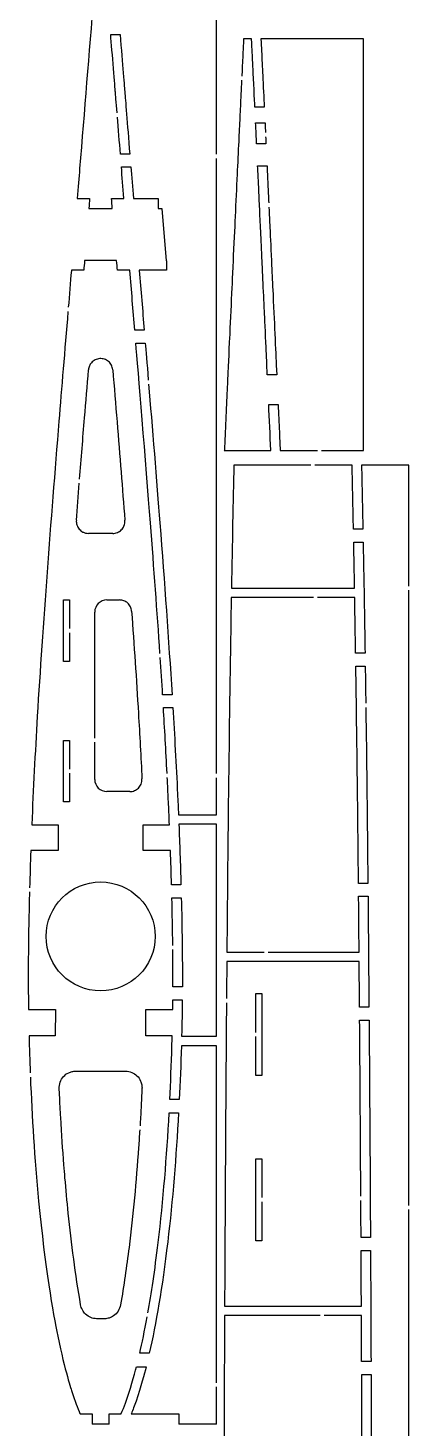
# Model space of a CAD drawing. Header units: millimetres. Extents: x 4 to 96, y -1182 to -9.
# Drawn here: x 3.9 to 96.1, y -824.5 to -485.5 of the extents above; entities that cross this region are included whole.
import ezdxf

# ---------------------------------------------------------------- set-up
doc = ezdxf.new("R2010")
doc.units = ezdxf.units.MM
doc.layers.get('0').update_dxf_attribs({"linetype": 'CONTINUOUS'})

msp = doc.modelspace()

# ---------------------------------------------------------------- linework, layer by layer
for p, q in [((49.51, -516.06), (49.51, -467.82)), ((23.9, -487.05), (26.17, -487.05)), ((57.99, -488.15), (56.04, -488.15)), ((85.08, -488.15), (60.26, -488.15)), ((85.08, -587.78), (85.08, -488.15)), ((61.04, -504.68), (58.78, -504.68)), ((58.96, -508.47), (61.23, -508.47)), ((61.47, -513.55), (59.2, -513.55)), ((28.51, -516.02), (26.25, -516.02)), ((49.51, -666.06), (49.51, -517.06)), ((26.49, -519.13), (28.77, -519.13)), ((59.45, -518.87), (61.72, -518.87)), ((15.8, -526.81), (18.81, -526.81)), ((24.1, -526.81), (27.11, -526.81)), ((29.39, -526.81), (35.41, -526.81)), ((35.41, -526.81), (35.41, -529.19)), ((18.62, -529.19), (24.29, -529.19)), ((35.41, -529.19), (36.24, -529.19)), ((36.24, -529.19), (37.28, -541.89)), ((25.32, -541.79), (17.59, -541.79)), ((37.28, -541.89), (37.41, -541.89)), ((37.41, -541.89), (37.41, -544.17)), ((17.39, -544.17), (14.38, -544.17)), ((28.53, -544.17), (25.52, -544.17)), ((37.41, -544.17), (30.82, -544.17)), ((32.01, -558.68), (29.73, -558.68)), ((29.99, -561.79), (32.26, -561.79)), ((64.06, -569.47), (61.79, -569.47)), ((62.12, -576.69), (64.39, -576.69)), ((51.39, -587.78), (62.64, -587.78)), ((64.91, -587.78), (73.91, -587.78)), ((74.91, -587.78), (85.08, -587.78)), ((72.3, -591.35), (53.7, -591.35)), ((82.3, -591.35), (73.3, -591.35)), ((96.06, -591.35), (84.58, -591.35)), ((96.06, -620.64), (96.06, -591.35)), ((24.4, -607.89), (18.52, -607.89)), ((84.9, -606.88), (82.63, -606.88)), ((82.69, -610), (84.96, -610)), ((72.94, -623.39), (53.06, -623.39)), ((53.1, -621.13), (82.9, -621.13)), ((82.94, -623.39), (73.94, -623.39)), ((96.06, -770.64), (96.06, -621.64)), ((12.45, -638.89), (12.45, -624.01)), ((12.45, -624.01), (13.92, -624.01)), ((13.92, -624.01), (13.92, -630.95)), ((20.04, -657.47), (20.04, -626.95)), ((22.98, -624.01), (26.04, -624.01)), ((13.92, -631.95), (13.92, -638.89)), ((85.43, -636.9), (83.16, -636.9)), ((13.92, -638.89), (12.45, -638.89)), ((83.21, -640.02), (85.48, -640.02)), ((38.73, -646.95), (36.46, -646.95)), ((36.64, -650.06), (38.93, -650.06)), ((12.45, -658.01), (13.92, -658.01)), ((12.45, -672.89), (12.45, -658.01)), ((13.92, -658.01), (13.92, -664.95)), ((20.04, -667.47), (20.04, -658.47)), ((13.92, -665.95), (13.92, -672.89)), ((49.51, -676.06), (49.51, -667.06)), ((28.54, -670.41), (22.98, -670.41)), ((13.92, -672.89), (12.45, -672.89)), ((40.3, -676.06), (49.51, -676.06)), ((4.8, -678.44), (11.16, -678.44)), ((11.16, -678.44), (11.16, -684.69)), ((31.75, -684.69), (31.76, -678.44)), ((31.76, -678.44), (38.11, -678.44)), ((49.51, -678.34), (40.39, -678.34)), ((49.51, -729.66), (49.51, -678.34)), ((11.16, -684.69), (4.56, -684.69)), ((38.35, -684.69), (31.75, -684.69)), ((40.9, -693.03), (38.61, -693.03)), ((86.12, -692.65), (83.85, -692.65)), ((38.7, -696.14), (40.98, -696.14)), ((83.88, -695.77), (86.15, -695.77)), ((84.01, -711.54), (51.99, -711.54)), ((52, -709.28), (61, -709.28)), ((62, -709.28), (84, -709.28)), ((41.24, -717.68), (38.96, -717.68)), ((38.93, -720.85), (41.22, -720.85)), ((58.99, -728.73), (58.99, -719.28)), ((58.99, -719.28), (60.46, -719.28)), ((60.46, -719.28), (60.46, -739.17)), ((4.01, -723.15), (10.51, -723.15)), ((10.51, -723.15), (10.49, -729.55)), ((32.42, -729.55), (32.4, -723.15)), ((32.4, -723.15), (38.91, -723.15)), ((86.38, -722.66), (84.1, -722.66)), ((84.13, -725.79), (86.4, -725.79)), ((10.49, -729.55), (4.14, -729.55)), ((38.77, -729.55), (32.42, -729.55)), ((49.51, -732), (41, -732)), ((41.06, -729.66), (49.51, -729.66)), ((49.51, -813.59), (49.51, -732)), ((58.99, -739.17), (58.99, -729.73)), ((15.39, -738.12), (27.52, -738.12)), ((60.46, -739.17), (58.99, -739.17)), ((40.5, -745), (38.21, -745)), ((38.05, -748.2), (40.32, -748.2)), ((58.99, -779.2), (58.99, -759.31)), ((58.99, -759.31), (60.46, -759.31)), ((60.46, -759.31), (60.46, -768.75)), ((60.46, -769.75), (60.46, -779.2)), ((96.06, -920.64), (96.06, -771.64)), ((60.46, -779.2), (58.99, -779.2)), ((86.74, -778.41), (84.47, -778.41)), ((84.48, -781.53), (86.75, -781.53)), ((51.45, -795.04), (84.55, -795.04)), ((22.41, -798.07), (20.5, -798.07)), ((74.56, -797.3), (51.44, -797.3)), ((84.56, -797.3), (75.56, -797.3)), ((33.23, -806.44), (30.93, -806.44)), ((30.13, -809.69), (32.47, -809.69)), ((86.88, -808.43), (84.61, -808.43)), ((84.62, -811.55), (86.89, -811.55)), ((49.51, -823.59), (49.51, -814.59)), ((16.49, -821.08), (19.41, -821.08)), ((19.41, -821.08), (19.41, -823.59)), ((23.51, -823.59), (19.41, -823.59)), ((23.51, -823.59), (23.51, -821.08)), ((23.51, -821.08), (26.43, -821.08)), ((28.89, -821.08), (40.41, -821.08)), ((40.41, -821.08), (40.41, -823.59)), ((49.51, -823.59), (40.41, -823.59))]:
    msp.add_line(p, q)
msp.add_circle((21.46, -705.49), 13.19)
for centre, start, end in [((22.98, -626.95), 90, 180), ((22.98, -667.47), 180, 270)]:
    msp.add_arc(centre, 2.94, start, end)
for points, knots in [([(19.79, -477.79), (18.65, -491.71), (17.51, -505.62), (16.39, -519.54), (16.22, -521.74), (16.02, -524.17), (15.81, -526.76), (15.81, -526.77), (15.8, -526.79), (15.8, -526.81)], [0.535684, 0.535684, 0.535684, 0.535684, 1.973552, 1.973552, 1.973552, 2.200894, 2.200894, 2.200894, 2.202508, 2.202508, 2.202508, 2.202508]), ([(25.44, -506.06), (25.23, -503.48), (25.07, -501.51), (25.04, -501.04), (24.96, -500.11), (24.24, -491.24), (23.9, -487.05)], [1.023372, 1.023372, 1.023372, 1.023372, 1.827744, 1.827744, 1.827744, 3.425284, 3.425284, 3.425284, 3.425284]), ([(26.17, -487.05), (26.75, -494.18), (27.23, -500.15), (27.31, -501.09), (27.43, -502.64), (27.92, -508.57), (28.51, -516.02)], [0.03224, 0.03224, 0.03224, 0.03224, 2.18844, 2.18844, 2.18844, 5.734183, 5.734183, 5.734183, 5.734183]), ([(56.04, -488.15), (56.04, -488.17), (56.03, -488.19), (56.03, -488.2), (56.03, -488.23), (56.03, -488.26), (56.03, -488.28), (55.98, -489.32), (55.93, -490.43), (55.88, -491.42), (55.81, -493.09), (55.74, -494.51), (55.63, -496.93), (55.62, -497), (55.62, -497.07), (55.62, -497.14)], [0.1287058, 0.1287058, 0.1287058, 0.1287058, 0.1344294, 0.1344294, 0.1344294, 0.142105, 0.142105, 0.142105, 0.454718, 0.454718, 0.454718, 0.9859998, 0.9859998, 0.9859998, 1.001039, 1.001039, 1.001039, 1.001039]), ([(58.78, -504.68), (58.69, -502.91), (58.46, -498.1), (58.33, -495.41), (58.27, -494.01), (58.2, -492.48), (58.15, -491.56), (58.11, -490.54), (58.05, -489.43), (58, -488.2), (58, -488.19), (57.99, -488.17), (57.99, -488.15)], [0.005608, 0.005608, 0.005608, 0.005608, 0.517325, 0.517325, 0.517325, 0.784456, 0.784456, 0.784456, 1.078217, 1.078217, 1.078217, 1.082802, 1.082802, 1.082802, 1.082802]), ([(60.26, -488.15), (60.26, -488.17), (60.26, -488.19), (60.26, -488.21), (60.31, -489.21), (60.35, -490.12), (60.4, -491.12), (60.49, -493.07), (60.58, -495.02), (60.68, -496.98), (60.78, -499.27), (60.95, -502.62), (61.04, -504.68)], [0.135577, 0.135577, 0.135577, 0.135577, 0.142612, 0.142612, 0.142612, 0.479689, 0.479689, 0.479689, 1.138993, 1.138993, 1.138993, 1.912356, 1.912356, 1.912356, 1.912356]), ([(55.57, -498.14), (55.51, -499.27), (55.46, -500.46), (55.41, -501.47), (55.3, -503.7), (55.23, -505.26), (55.14, -507.12), (55.05, -508.99), (54.96, -510.86), (54.86, -512.97), (54.75, -515.33), (54.6, -518.44), (54.48, -520.9), (54.32, -524.3), (54.17, -527.7), (54.01, -531.11), (53.86, -534.24), (53.7, -537.71), (53.49, -542.21), (53.39, -544.41), (53.33, -545.76), (53.2, -548.43), (53.03, -552.15), (52.86, -555.88), (52.69, -559.6), (52.41, -565.55), (52.38, -566.46), (52.07, -573.22), (51.87, -577.51), (51.6, -583.29), (51.4, -587.72), (51.39, -587.74), (51.39, -587.76), (51.39, -587.78)], [1.070607, 1.070607, 1.070607, 1.070607, 1.301467, 1.301467, 1.301467, 1.812396, 1.812396, 1.812396, 2.326647, 2.326647, 2.326647, 2.901744, 2.901744, 2.901744, 3.698789, 3.698789, 3.698789, 4.432351, 4.432351, 4.432351, 4.791629, 4.791629, 4.791629, 5.292665, 5.292665, 5.292665, 6.093351, 6.093351, 6.093351, 6.602263, 6.602263, 6.602263, 6.604669, 6.604669, 6.604669, 6.604669]), ([(27.11, -526.81), (27.11, -526.79), (27.11, -526.77), (27.11, -526.76), (26.89, -524.13), (26.67, -521.46), (26.49, -519.13)], [2.3273032, 2.3273032, 2.3273032, 2.3273032, 2.328176, 2.328176, 2.328176, 2.4529187, 2.4529187, 2.4529187, 2.4529187]), ([(28.77, -519.13), (28.95, -521.4), (29.17, -524.09), (29.39, -526.76), (29.39, -526.78), (29.39, -526.8), (29.39, -526.81)], [0.0684706, 0.0684706, 0.0684706, 0.0684706, 0.7224545, 0.7224545, 0.7224545, 0.7262712, 0.7262712, 0.7262712, 0.7262712]), ([(61.79, -569.47), (61.68, -566.93), (61.6, -565.14), (61.49, -562.76), (61.35, -559.81), (61.13, -554.99), (61.1, -554.44), (61.04, -552.96), (60.99, -551.98), (60.92, -550.45), (60.78, -547.36), (60.68, -545.32), (60.56, -542.54), (60.3, -536.95), (60.1, -532.75), (59.94, -529.4), (59.84, -527.07), (59.82, -526.66), (59.73, -524.73), (59.65, -522.94), (59.53, -520.42), (59.45, -518.87)], [0.033228, 0.033228, 0.033228, 0.033228, 0.816047, 0.816047, 0.816047, 1.785006, 1.785006, 1.785006, 4.360491, 4.360491, 4.360491, 9.555169, 9.555169, 9.555169, 19.987827, 19.987827, 19.987827, 27.231739, 27.231739, 27.231739, 33.915556, 33.915556, 33.915556, 33.915556]), ([(61.72, -518.87), (61.79, -520.24), (61.94, -523.5), (62.03, -525.54), (62.07, -526.34), (62.1, -526.96), (62.14, -527.86)], [0.0314379, 0.0314379, 0.0314379, 0.0314379, 0.2908691, 0.2908691, 0.2908691, 0.3932359, 0.3932359, 0.3932359, 0.3932359]), ([(18.81, -526.81), (18.75, -527.58), (18.69, -528.36), (18.62, -529.14), (18.62, -529.16), (18.62, -529.17), (18.62, -529.19)], [0.4659462, 0.4659462, 0.4659462, 0.4659462, 0.6605815, 0.6605815, 0.6605815, 0.6651949, 0.6651949, 0.6651949, 0.6651949]), ([(24.29, -529.19), (24.29, -529.17), (24.29, -529.16), (24.29, -529.14), (24.22, -528.35), (24.16, -527.57), (24.1, -526.81)], [15.0031182, 15.0031182, 15.0031182, 15.0031182, 15.020042, 15.020042, 15.020042, 15.7450929, 15.7450929, 15.7450929, 15.7450929]), ([(62.19, -528.86), (62.28, -530.97), (62.44, -534.39), (62.46, -534.78), (62.49, -535.33), (62.71, -540.03), (62.84, -542.94), (62.95, -545.36), (63.04, -547.23), (63.17, -550.01), (63.37, -554.36), (63.51, -557.39), (63.66, -560.8), (63.83, -564.4), (63.91, -566.19), (64.06, -569.47)], [0.427014, 0.427014, 0.427014, 0.427014, 0.615832, 0.615832, 0.615832, 0.875543, 0.875543, 0.875543, 1.091597, 1.091597, 1.091597, 1.429485, 1.429485, 1.429485, 1.785201, 1.785201, 1.785201, 1.785201]), ([(17.59, -541.79), (17.59, -541.81), (17.59, -541.82), (17.58, -541.84), (17.52, -542.66), (17.45, -543.43), (17.39, -544.17)], [0.7780842, 0.7780842, 0.7780842, 0.7780842, 0.784485, 0.784485, 0.784485, 1.1215684, 1.1215684, 1.1215684, 1.1215684]), ([(25.52, -544.17), (25.46, -543.43), (25.4, -542.66), (25.33, -541.84), (25.33, -541.82), (25.33, -541.81), (25.32, -541.79)], [6.11897472, 6.11897472, 6.11897472, 6.11897472, 6.14797995, 6.14797995, 6.14797995, 6.14853209, 6.14853209, 6.14853209, 6.14853209]), ([(14.38, -544.17), (14.38, -544.19), (14.38, -544.2), (14.38, -544.22), (14.14, -547.16), (13.89, -550.15), (13.64, -553.14)], [2.6630311, 2.6630311, 2.6630311, 2.6630311, 2.6641968, 2.6641968, 2.6641968, 2.8835551, 2.8835551, 2.8835551, 2.8835551]), ([(29.73, -558.68), (29.33, -553.86), (28.93, -549.04), (28.53, -544.22), (28.53, -544.2), (28.53, -544.19), (28.53, -544.17)], [0.146772, 0.146772, 0.146772, 0.146772, 1.59755, 1.59755, 1.59755, 1.602251, 1.602251, 1.602251, 1.602251]), ([(30.82, -544.17), (30.82, -544.19), (30.82, -544.21), (30.82, -544.23), (31.22, -549.04), (31.61, -553.86), (32.01, -558.68)], [4.424627, 4.424627, 4.424627, 4.424627, 4.453103, 4.453103, 4.453103, 11.904762, 11.904762, 11.904762, 11.904762]), ([(13.56, -554.14), (12.79, -563.53), (12.01, -572.89), (11.37, -580.7), (9.4, -604.93), (7.44, -630.16), (6.14, -652.15), (5.61, -661.21), (5.16, -669.7), (4.81, -678.39), (4.81, -678.41), (4.81, -678.43), (4.8, -678.44)], [2.9079, 2.9079, 2.9079, 2.9079, 3.595909, 3.595909, 3.595909, 5.730995, 5.730995, 5.730995, 6.609993, 6.609993, 6.609993, 6.611785, 6.611785, 6.611785, 6.611785]), ([(35.82, -636.97), (35.14, -626.84), (34.37, -616.39), (33.52, -605.37), (32.42, -591.12), (30.47, -567.62), (29.99, -561.79)], [1.269387, 1.269387, 1.269387, 1.269387, 4.248421, 4.248421, 4.248421, 8.098989, 8.098989, 8.098989, 8.098989]), ([(24.39, -568.25), (24.36, -567.87), (24.25, -567.5), (24.08, -567.16), (23.9, -566.82), (23.66, -566.51), (23.37, -566.26), (23.08, -566.01), (22.75, -565.82), (22.38, -565.7), (22.02, -565.58), (21.64, -565.53), (21.25, -565.56), (20.87, -565.59), (20.5, -565.69), (20.16, -565.86), (19.81, -566.03), (19.5, -566.26), (19.25, -566.55), (19.04, -566.79), (18.87, -567.05), (18.75, -567.34), (18.63, -567.63), (18.55, -567.94), (18.53, -568.25)], [0, 0, 0, 0, 0.1171933, 0.1171933, 0.1171933, 0.2343867, 0.2343867, 0.2343867, 0.35158, 0.35158, 0.35158, 0.4687734, 0.4687734, 0.4687734, 0.5859667, 0.5859667, 0.5859667, 0.7031601, 0.7031601, 0.7031601, 0.7994436, 0.7994436, 0.7994436, 0.8957271, 0.8957271, 0.8957271, 0.8957271]), ([(16.38, -594.75), (16.77, -589.8), (17.17, -584.85), (17.57, -579.91), (17.89, -576.02), (18.21, -572.14), (18.53, -568.25)], [1.324101, 1.324101, 1.324101, 1.324101, 2.813231, 2.813231, 2.813231, 3.982592, 3.982592, 3.982592, 3.982592]), ([(24.39, -568.25), (24.74, -572.52), (25.08, -576.62), (25.43, -580.89), (26.1, -589.18), (26.72, -596.94), (27.33, -604.72)], [1.830527, 1.830527, 1.830527, 1.830527, 3.377297, 3.377297, 3.377297, 6.373885, 6.373885, 6.373885, 6.373885]), ([(33.08, -571.75), (33.89, -581.55), (35.04, -595.63), (35.79, -605.36), (36.9, -619.77), (37.91, -633.63), (38.73, -646.95)], [0.328902, 0.328902, 0.328902, 0.328902, 0.895382, 0.895382, 0.895382, 1.733988, 1.733988, 1.733988, 1.733988]), ([(62.64, -587.78), (62.64, -587.76), (62.64, -587.74), (62.63, -587.72), (62.47, -584.12), (62.28, -580.13), (62.12, -576.69)], [0.205884, 0.205884, 0.205884, 0.205884, 0.211806, 0.211806, 0.211806, 1.229338, 1.229338, 1.229338, 1.229338]), ([(64.39, -576.69), (64.49, -578.85), (64.6, -581.19), (64.7, -583.3), (64.76, -584.71), (64.83, -586.25), (64.9, -587.72), (64.9, -587.74), (64.9, -587.76), (64.91, -587.78)], [0.005724, 0.005724, 0.005724, 0.005724, 0.652582, 0.652582, 0.652582, 1.08782, 1.08782, 1.08782, 1.093453, 1.093453, 1.093453, 1.093453]), ([(53.7, -591.35), (53.7, -591.37), (53.7, -591.39), (53.69, -591.4), (53.51, -599.88), (53.3, -610.45), (53.1, -621.07), (53.1, -621.09), (53.1, -621.11), (53.1, -621.13)], [0.043954, 0.043954, 0.043954, 0.043954, 0.049769, 0.049769, 0.049769, 2.569226, 2.569226, 2.569226, 2.574059, 2.574059, 2.574059, 2.574059]), ([(82.63, -606.88), (82.52, -601.76), (82.41, -596.38), (82.31, -591.4), (82.3, -591.39), (82.3, -591.37), (82.3, -591.35)], [0.00588, 0.00588, 0.00588, 0.00588, 1.542179, 1.542179, 1.542179, 1.548225, 1.548225, 1.548225, 1.548225]), ([(84.58, -591.35), (84.58, -591.37), (84.58, -591.39), (84.58, -591.41), (84.69, -596.45), (84.8, -601.78), (84.9, -606.88)], [0.043807, 0.043807, 0.043807, 0.043807, 0.049914, 0.049914, 0.049914, 1.556686, 1.556686, 1.556686, 1.556686]), ([(15.59, -604.72), (15.56, -605.1), (15.61, -605.48), (15.73, -605.85), (15.84, -606.21), (16.03, -606.55), (16.28, -606.84), (16.53, -607.14), (16.83, -607.38), (17.17, -607.55), (17.38, -607.66), (17.6, -607.75), (17.83, -607.8), (18.05, -607.86), (18.29, -607.89), (18.52, -607.89)], [0, 0, 0, 0, 0.1171933, 0.1171933, 0.1171933, 0.2343867, 0.2343867, 0.2343867, 0.35158, 0.35158, 0.35158, 0.4236682, 0.4236682, 0.4236682, 0.4957564, 0.4957564, 0.4957564, 0.4957564]), ([(24.4, -607.89), (24.78, -607.89), (25.16, -607.81), (25.51, -607.67), (25.87, -607.52), (26.19, -607.31), (26.46, -607.04), (26.73, -606.77), (26.95, -606.45), (27.1, -606.1), (27.19, -605.88), (27.26, -605.65), (27.3, -605.42), (27.34, -605.19), (27.35, -604.95), (27.33, -604.72)], [0, 0, 0, 0, 0.1171933, 0.1171933, 0.1171933, 0.2343867, 0.2343867, 0.2343867, 0.35158, 0.35158, 0.35158, 0.4236671, 0.4236671, 0.4236671, 0.4957542, 0.4957542, 0.4957542, 0.4957542]), ([(82.9, -621.13), (82.9, -621.11), (82.9, -621.09), (82.9, -621.07), (82.83, -617.35), (82.76, -613.72), (82.69, -610)], [1.590123, 1.590123, 1.590123, 1.590123, 1.596292, 1.596292, 1.596292, 2.721684, 2.721684, 2.721684, 2.721684]), ([(84.96, -610), (85.01, -612.2), (85.05, -614.4), (85.09, -616.6), (85.22, -623.49), (85.33, -630.14), (85.43, -636.9)], [0.005884, 0.005884, 0.005884, 0.005884, 0.666785, 0.666785, 0.666785, 2.734863, 2.734863, 2.734863, 2.734863]), ([(53.06, -623.39), (53.06, -623.41), (53.06, -623.43), (53.06, -623.45), (53.02, -625.7), (52.98, -627.95), (52.95, -630.18), (52.88, -634.55), (52.81, -638.95), (52.74, -643.29), (52.54, -657.12), (52.35, -673.06), (52.21, -686.5), (52.13, -694.12), (52.04, -704.81), (52.01, -709.22), (52.01, -709.24), (52.01, -709.26), (52, -709.28)], [2.753105, 2.753105, 2.753105, 2.753105, 2.757772, 2.757772, 2.757772, 3.293167, 3.293167, 3.293167, 4.345811, 4.345811, 4.345811, 7.702929, 7.702929, 7.702929, 9.60489, 9.60489, 9.60489, 9.613596, 9.613596, 9.613596, 9.613596]), ([(83.16, -636.9), (83.09, -632.46), (83.02, -628.1), (82.94, -623.65), (82.94, -623.58), (82.94, -623.51), (82.94, -623.45), (82.94, -623.43), (82.94, -623.41), (82.94, -623.39)], [0.005908, 0.005908, 0.005908, 0.005908, 1.336946, 1.336946, 1.336946, 1.356959, 1.356959, 1.356959, 1.362843, 1.362843, 1.362843, 1.362843]), ([(28.97, -626.74), (28.94, -626.36), (28.84, -625.98), (28.67, -625.64), (28.5, -625.3), (28.27, -624.99), (27.98, -624.74), (27.71, -624.5), (27.41, -624.32), (27.08, -624.19), (26.74, -624.07), (26.39, -624.01), (26.04, -624.01)], [0, 0, 0, 0, 0.1171933, 0.1171933, 0.1171933, 0.2343867, 0.2343867, 0.2343867, 0.3428105, 0.3428105, 0.3428105, 0.4512344, 0.4512344, 0.4512344, 0.4512344]), ([(28.97, -626.74), (29.55, -634.89), (30.11, -643.21), (30.6, -651.47), (30.91, -656.61), (31.21, -662.12), (31.47, -667.33)], [0.278665, 0.278665, 0.278665, 0.278665, 2.717504, 2.717504, 2.717504, 4.235113, 4.235113, 4.235113, 4.235113]), ([(83.85, -692.65), (83.77, -683.82), (83.67, -675.48), (83.58, -667.55), (83.52, -663.08), (83.47, -658.38), (83.4, -653.74), (83.34, -649.15), (83.28, -644.61), (83.21, -640.02)], [0.005945, 0.005945, 0.005945, 0.005945, 2.654655, 2.654655, 2.654655, 4.148987, 4.148987, 4.148987, 5.623789, 5.623789, 5.623789, 5.623789]), ([(38.93, -650.06), (39.32, -656.55), (39.75, -664.1), (40.07, -671.02), (40.15, -672.68), (40.22, -674.34), (40.29, -676.01), (40.29, -676.03), (40.3, -676.04), (40.3, -676.06)], [0.192279, 0.192279, 0.192279, 0.192279, 2.070919, 2.070919, 2.070919, 2.523252, 2.523252, 2.523252, 2.527658, 2.527658, 2.527658, 2.527658]), ([(85.63, -650.02), (85.64, -650.89), (85.65, -651.77), (85.66, -652.65), (85.83, -664.97), (85.97, -676.4), (86.12, -692.65)], [1.006583, 1.006583, 1.006583, 1.006583, 1.26983, 1.26983, 1.26983, 4.971004, 4.971004, 4.971004, 4.971004]), ([(28.54, -670.41), (28.92, -670.41), (29.3, -670.34), (29.65, -670.19), (30.01, -670.05), (30.33, -669.84), (30.6, -669.57), (30.87, -669.3), (31.09, -668.98), (31.24, -668.63), (31.33, -668.42), (31.39, -668.21), (31.43, -667.99), (31.47, -667.77), (31.48, -667.55), (31.47, -667.33)], [0, 0, 0, 0, 0.1171933, 0.1171933, 0.1171933, 0.2343867, 0.2343867, 0.2343867, 0.35158, 0.35158, 0.35158, 0.4196009, 0.4196009, 0.4196009, 0.4876217, 0.4876217, 0.4876217, 0.4876217]), ([(38.01, -676.01), (37.93, -674.35), (37.86, -672.7), (37.78, -671.04), (37.72, -669.72), (37.66, -668.38), (37.59, -667.02)], [2.32545, 2.32545, 2.32545, 2.32545, 2.921205, 2.921205, 2.921205, 3.396377, 3.396377, 3.396377, 3.396377]), ([(38.11, -678.44), (38.11, -678.43), (38.11, -678.41), (38.11, -678.39), (38.07, -677.59), (38.04, -676.8), (38.01, -676.01)], [2.034882, 2.034882, 2.034882, 2.034882, 2.0411937, 2.0411937, 2.0411937, 2.3254501, 2.3254501, 2.3254501, 2.3254501]), ([(40.39, -678.34), (40.39, -678.36), (40.39, -678.38), (40.39, -678.39), (40.58, -683.03), (40.76, -687.8), (40.9, -693.03)], [2.73261, 2.73261, 2.73261, 2.73261, 2.737363, 2.737363, 2.737363, 3.980339, 3.980339, 3.980339, 3.980339]), ([(4.56, -684.69), (4.56, -684.71), (4.56, -684.73), (4.56, -684.74), (4.46, -687.67), (4.36, -690.65), (4.28, -693.69)], [6.8211069, 6.8211069, 6.8211069, 6.8211069, 6.82274, 6.82274, 6.82274, 7.1145831, 7.1145831, 7.1145831, 7.1145831]), ([(38.61, -693.03), (38.53, -690.14), (38.45, -687.4), (38.35, -684.74), (38.35, -684.73), (38.35, -684.71), (38.35, -684.69)], [0.3914795, 0.3914795, 0.3914795, 0.3914795, 1.2998152, 1.2998152, 1.2998152, 1.3054284, 1.3054284, 1.3054284, 1.3054284]), ([(4.25, -694.69), (4.2, -696.81), (4.15, -698.96), (4.1, -701.16), (3.94, -708.71), (3.9, -715.59), (4.01, -723.1), (4.01, -723.11), (4.01, -723.13), (4.01, -723.15)], [7.1464664, 7.1464664, 7.1464664, 7.1464664, 7.3486414, 7.3486414, 7.3486414, 8.0439249, 8.0439249, 8.0439249, 8.0454784, 8.0454784, 8.0454784, 8.0454784]), ([(84, -709.28), (83.99, -709.26), (83.99, -709.24), (83.99, -709.22), (83.98, -706.91), (83.96, -704.69), (83.94, -702.5), (83.92, -700.26), (83.9, -698.03), (83.88, -695.77)], [1.354824, 1.354824, 1.354824, 1.354824, 1.361049, 1.361049, 1.361049, 2.073585, 2.073585, 2.073585, 2.807178, 2.807178, 2.807178, 2.807178]), ([(86.15, -695.77), (86.19, -699.96), (86.23, -704.63), (86.26, -709.05), (86.3, -713.59), (86.34, -718.14), (86.38, -722.66)], [0.005943, 0.005943, 0.005943, 0.005943, 1.262949, 1.262949, 1.262949, 2.556047, 2.556047, 2.556047, 2.556047]), ([(51.99, -711.54), (51.99, -711.56), (51.99, -711.58), (51.99, -711.6), (51.96, -714.52), (51.94, -717.5), (51.91, -720.54)], [9.958528, 9.958528, 9.958528, 9.958528, 9.967566, 9.967566, 9.967566, 11.298364, 11.298364, 11.298364, 11.298364]), ([(84.1, -722.66), (84.08, -718.96), (84.04, -715.24), (84.01, -711.6), (84.01, -711.58), (84.01, -711.56), (84.01, -711.54)], [0.005953, 0.005953, 0.005953, 0.005953, 1.117405, 1.117405, 1.117405, 1.123458, 1.123458, 1.123458, 1.123458]), ([(38.91, -723.15), (38.91, -723.13), (38.91, -723.11), (38.91, -723.1), (38.92, -722.33), (38.93, -721.58), (38.93, -720.85)], [2.089655, 2.089655, 2.089655, 2.089655, 2.0947129, 2.0947129, 2.0947129, 2.3264364, 2.3264364, 2.3264364, 2.3264364]), ([(41.22, -720.85), (41.2, -723.57), (41.14, -726.55), (41.06, -729.6), (41.06, -729.62), (41.06, -729.64), (41.06, -729.66)], [2.6468658, 2.6468658, 2.6468658, 2.6468658, 3.4178597, 3.4178597, 3.4178597, 3.4222617, 3.4222617, 3.4222617, 3.4222617]), ([(51.9, -721.54), (51.81, -733.03), (51.72, -745.29), (51.65, -757.92), (51.61, -764.33), (51.57, -771.09), (51.54, -777.53), (51.51, -783.28), (51.48, -789.15), (51.45, -794.98), (51.45, -795), (51.45, -795.02), (51.45, -795.04)], [11.444118, 11.444118, 11.444118, 11.444118, 16.458753, 16.458753, 16.458753, 19.000573, 19.000573, 19.000573, 21.2718, 21.2718, 21.2718, 21.279626, 21.279626, 21.279626, 21.279626]), ([(84.41, -768.41), (84.38, -763.35), (84.35, -758.19), (84.32, -753.2), (84.26, -743.71), (84.2, -734.75), (84.13, -725.79)], [0.975861, 0.975861, 0.975861, 0.975861, 2.41744, 2.41744, 2.41744, 5.15944, 5.15944, 5.15944, 5.15944]), ([(86.4, -725.79), (86.47, -734.16), (86.52, -742.38), (86.58, -750.96), (86.64, -760.07), (86.69, -769.73), (86.74, -778.41)], [0.005954, 0.005954, 0.005954, 0.005954, 2.519989, 2.519989, 2.519989, 5.188716, 5.188716, 5.188716, 5.188716]), ([(4.14, -729.55), (4.14, -729.57), (4.14, -729.59), (4.14, -729.61), (4.22, -732.58), (4.31, -735.55), (4.42, -738.55)], [8.2388555, 8.2388555, 8.2388555, 8.2388555, 8.2404176, 8.2404176, 8.2404176, 8.5063297, 8.5063297, 8.5063297, 8.5063297]), ([(38.71, -732.05), (38.73, -731.23), (38.75, -730.41), (38.77, -729.61), (38.77, -729.59), (38.77, -729.57), (38.77, -729.55)], [1.2471289, 1.2471289, 1.2471289, 1.2471289, 1.4712497, 1.4712497, 1.4712497, 1.4760888, 1.4760888, 1.4760888, 1.4760888]), ([(41, -732), (41, -732.01), (41, -732.03), (41, -732.05), (40.87, -736.47), (40.7, -740.96), (40.5, -745)], [3.617909, 3.617909, 3.617909, 3.617909, 3.622038, 3.622038, 3.622038, 4.728243, 4.728243, 4.728243, 4.728243]), ([(11.44, -742.36), (11.42, -741.82), (11.5, -741.28), (11.68, -740.77), (11.86, -740.27), (12.14, -739.81), (12.5, -739.41), (12.85, -739.02), (13.27, -738.71), (13.74, -738.49), (14, -738.37), (14.27, -738.27), (14.55, -738.21), (14.82, -738.15), (15.11, -738.12), (15.39, -738.12)], [0, 0, 0, 0, 0.1643829, 0.1643829, 0.1643829, 0.3272433, 0.3272433, 0.3272433, 0.4859639, 0.4859639, 0.4859639, 0.572639, 0.572639, 0.572639, 0.6590793, 0.6590793, 0.6590793, 0.6590793]), ([(27.52, -738.12), (28.02, -738.12), (28.52, -738.22), (28.98, -738.41), (29.45, -738.6), (29.88, -738.88), (30.25, -739.24), (30.62, -739.6), (30.92, -740.04), (31.13, -740.52), (31.25, -740.81), (31.35, -741.11), (31.4, -741.42), (31.46, -741.73), (31.48, -742.05), (31.47, -742.36)], [0, 0, 0, 0, 0.1525615, 0.1525615, 0.1525615, 0.3075062, 0.3075062, 0.3075062, 0.4667424, 0.4667424, 0.4667424, 0.5625146, 0.5625146, 0.5625146, 0.6584374, 0.6584374, 0.6584374, 0.6584374]), ([(4.46, -739.55), (4.85, -749.23), (5.47, -759.12), (6.47, -769.61), (7.99, -785.71), (9.92, -796.61), (11.1, -802.31), (12.86, -810.88), (14.34, -815.23), (14.56, -815.9), (15.23, -817.97), (15.87, -819.66), (16.47, -821.05), (16.48, -821.06), (16.48, -821.07), (16.49, -821.08)], [8.535872, 8.535872, 8.535872, 8.535872, 9.393727, 9.393727, 9.393727, 10.709974, 10.709974, 10.709974, 12.687155, 12.687155, 12.687155, 18.696532, 18.696532, 18.696532, 18.740972, 18.740972, 18.740972, 18.740972]), ([(16.63, -794.68), (15.38, -787.43), (14.4, -779.81), (13.64, -772.51), (13.35, -769.64), (13.07, -766.62), (12.84, -763.97), (12.75, -762.9), (12.67, -761.87), (12.58, -760.81), (12.29, -757.09), (12.04, -753.39), (11.8, -749.32), (11.71, -747.69), (11.61, -745.75), (11.52, -743.88), (11.49, -743.38), (11.47, -742.87), (11.44, -742.36)], [0.346648, 0.346648, 0.346648, 0.346648, 2.517399, 2.517399, 2.517399, 3.370484, 3.370484, 3.370484, 3.717684, 3.717684, 3.717684, 4.931849, 4.931849, 4.931849, 5.418213, 5.418213, 5.418213, 5.547419, 5.547419, 5.547419, 5.547419]), ([(31.47, -742.36), (31.36, -744.8), (31.23, -747.15), (31.11, -749.32), (31.07, -750), (31.03, -750.68), (30.99, -751.35)], [0.4148898, 0.4148898, 0.4148898, 0.4148898, 1.094331, 1.094331, 1.094331, 1.3074886, 1.3074886, 1.3074886, 1.3074886]), ([(32.91, -796.63), (33.73, -792.01), (34.58, -786.43), (35.39, -779.6), (36.61, -769.39), (37.47, -758.81), (38.05, -748.2)], [0.834803, 0.834803, 0.834803, 0.834803, 1.811802, 1.811802, 1.811802, 3.273212, 3.273212, 3.273212, 3.273212]), ([(40.32, -748.2), (39.74, -758.79), (38.89, -769.29), (37.69, -779.45), (36.35, -790.73), (34.87, -799.17), (33.23, -806.44)], [0.031655, 0.031655, 0.031655, 0.031655, 3.213468, 3.213468, 3.213468, 6.747285, 6.747285, 6.747285, 6.747285]), ([(30.93, -752.35), (30.84, -753.76), (30.74, -755.17), (30.64, -756.62), (30.06, -764.81), (29.32, -772.86), (28.33, -780.8), (27.75, -785.39), (27.08, -790.09), (26.28, -794.68)], [1.413315, 1.413315, 1.413315, 1.413315, 1.863647, 1.863647, 1.863647, 4.417258, 4.417258, 4.417258, 5.894022, 5.894022, 5.894022, 5.894022]), ([(84.55, -795.04), (84.55, -795.02), (84.55, -795), (84.55, -794.98), (84.53, -790.43), (84.5, -785.95), (84.48, -781.53)], [1.335831, 1.335831, 1.335831, 1.335831, 1.341863, 1.341863, 1.341863, 2.707439, 2.707439, 2.707439, 2.707439]), ([(86.75, -781.53), (86.78, -785.96), (86.8, -790.35), (86.82, -794.78), (86.84, -799.33), (86.86, -803.9), (86.88, -808.43)], [0.00597, 0.00597, 0.00597, 0.00597, 1.332783, 1.332783, 1.332783, 2.697104, 2.697104, 2.697104, 2.697104]), ([(20.5, -798.07), (20.01, -798.07), (19.53, -797.98), (19.07, -797.79), (18.61, -797.6), (18.18, -797.32), (17.82, -796.97), (17.51, -796.67), (17.25, -796.31), (17.05, -795.93), (16.84, -795.54), (16.7, -795.12), (16.63, -794.68)], [0, 0, 0, 0, 0.149589, 0.149589, 0.149589, 0.3026021, 0.3026021, 0.3026021, 0.4351002, 0.4351002, 0.4351002, 0.5691, 0.5691, 0.5691, 0.5691]), ([(26.28, -794.68), (26.19, -795.23), (25.99, -795.76), (25.69, -796.23), (25.4, -796.68), (25.03, -797.07), (24.59, -797.38), (24.27, -797.6), (23.92, -797.78), (23.55, -797.9), (23.18, -798.01), (22.8, -798.07), (22.41, -798.07)], [0, 0, 0, 0, 0.1696662, 0.1696662, 0.1696662, 0.3327179, 0.3327179, 0.3327179, 0.4517934, 0.4517934, 0.4517934, 0.5700372, 0.5700372, 0.5700372, 0.5700372]), ([(51.44, -797.3), (51.44, -797.32), (51.44, -797.34), (51.44, -797.36), (51.41, -803.34), (51.39, -809.25), (51.37, -814.94), (51.33, -825.69), (51.29, -835.33), (51.26, -847.06), (51.26, -849.33), (51.25, -851.56), (51.24, -853.83), (51.21, -865.42), (51.19, -876.33), (51.16, -887.98), (51.16, -888), (51.16, -888.02), (51.16, -888.04)], [21.573709, 21.573709, 21.573709, 21.573709, 21.581481, 21.581481, 21.581481, 23.91388, 23.91388, 23.91388, 28.319251, 28.319251, 28.319251, 29.171112, 29.171112, 29.171112, 33.530298, 33.530298, 33.530298, 33.537796, 33.537796, 33.537796, 33.537796]), ([(84.61, -808.43), (84.59, -804.77), (84.57, -801.05), (84.56, -797.36), (84.56, -797.34), (84.56, -797.32), (84.56, -797.3)], [0.005975, 0.005975, 0.005975, 0.005975, 1.104201, 1.104201, 1.104201, 1.110141, 1.110141, 1.110141, 1.110141]), ([(26.43, -821.08), (26.43, -821.07), (26.44, -821.06), (26.44, -821.05), (26.8, -820.21), (27.14, -819.36), (27.45, -818.51), (28.63, -815.35), (29.6, -811.77), (30.13, -809.69)], [0.331692, 0.331692, 0.331692, 0.331692, 0.335045, 0.335045, 0.335045, 0.607925, 0.607925, 0.607925, 1.619415, 1.619415, 1.619415, 1.619415]), ([(32.47, -809.69), (32.03, -811.45), (31.24, -814.48), (30.04, -818), (29.64, -819.19), (29.25, -820.18), (28.92, -821.01), (28.91, -821.03), (28.9, -821.06), (28.89, -821.08)], [0.009225, 0.009225, 0.009225, 0.009225, 0.5378208, 0.5378208, 0.5378208, 0.7154377, 0.7154377, 0.7154377, 0.720448, 0.720448, 0.720448, 0.720448]), ([(84.78, -861.41), (84.77, -860.17), (84.77, -858.87), (84.77, -857.44), (84.73, -844.5), (84.73, -842.31), (84.7, -834.75), (84.68, -827.19), (84.65, -819.37), (84.62, -811.55)], [1.085267, 1.085267, 1.085267, 1.085267, 1.469449, 1.469449, 1.469449, 4.958758, 4.958758, 4.958758, 8.445653, 8.445653, 8.445653, 8.445653]), ([(86.89, -811.55), (86.92, -820.3), (86.96, -829.83), (86.99, -839.63), (87, -844.86), (87.02, -851.17), (87.03, -855.42), (87.04, -860.65), (87.06, -866.05), (87.07, -871.41)], [0.005975, 0.005975, 0.005975, 0.005975, 2.629685, 2.629685, 2.629685, 4.029339, 4.029339, 4.029339, 5.753437, 5.753437, 5.753437, 5.753437])]:
    msp.add_open_spline(points, degree=3, knots=knots)
for points in [[(26.25, -516.02), (26.02, -513.16), (25.75, -509.84), (25.52, -507.05)], [(59.2, -513.55), (59.13, -511.98), (59.04, -510.29), (58.96, -508.47)], [(61.23, -508.47), (61.27, -509.39), (61.31, -510.15), (61.34, -510.83)], [(61.39, -511.83), (61.42, -512.43), (61.44, -512.98), (61.47, -513.55)], [(32.26, -561.79), (32.4, -563.49), (32.67, -566.7), (33, -570.76)], [(15.59, -604.72), (15.83, -601.73), (16.06, -598.74), (16.3, -595.75)], [(36.46, -646.95), (36.28, -643.98), (36.09, -640.99), (35.89, -637.97)], [(85.48, -640.02), (85.53, -643.02), (85.57, -646.02), (85.61, -649.02)], [(37.54, -666.02), (37.26, -660.55), (36.94, -654.94), (36.64, -650.06)], [(38.92, -707.68), (38.88, -703.82), (38.8, -699.95), (38.7, -696.14)], [(40.98, -696.14), (41.15, -703.16), (41.26, -710.54), (41.24, -717.68)], [(38.96, -717.68), (38.98, -714.7), (38.96, -711.69), (38.93, -708.68)], [(38.21, -745), (38.41, -740.96), (38.58, -736.45), (38.71, -732.05)], [(84.47, -778.41), (84.45, -775.49), (84.43, -772.47), (84.42, -769.41)], [(30.93, -806.44), (31.49, -803.97), (32.1, -801.08), (32.73, -797.62)]]:
    msp.add_open_spline(points, degree=3)

doc.saveas('drawing.dxf')
